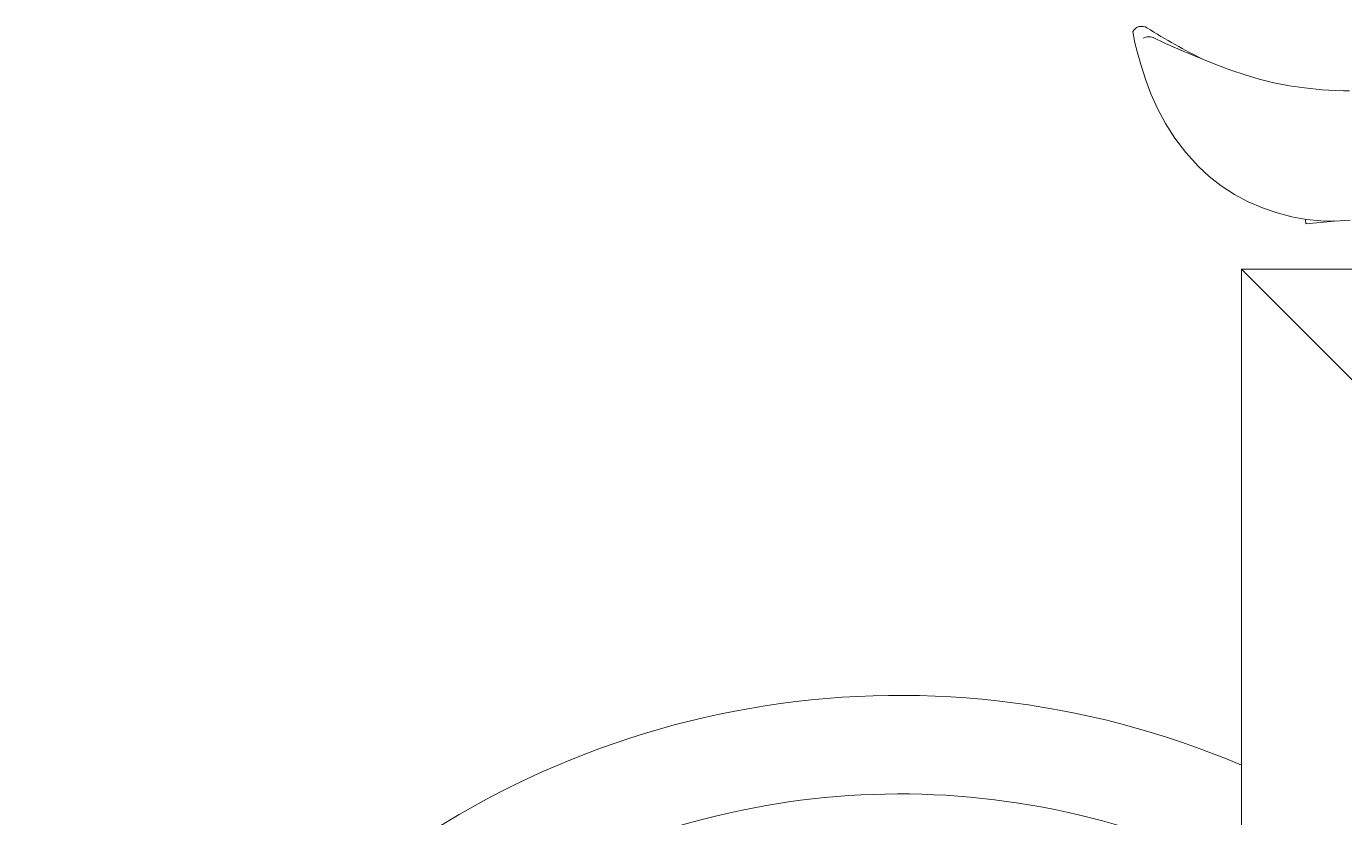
# Model space of a CAD drawing. Header units: inches. Extents: x -9 to 508, y -1 to 141.
# Drawn here: x -9.03 to 10.11, y 119.81 to 131.3 of the extents above; entities that cross this region are included whole.
import ezdxf

# ---------------------------------------------------------------- set-up
doc = ezdxf.new("R2010")
doc.units = ezdxf.units.IN
doc.layers.add('ZANO_R', color=7, linetype='Continuous', lineweight=0)

msp = doc.modelspace()

# ---------------------------------------------------------------- linework, layer by layer
at = {"layer": 'ZANO_R', "color": 253}
msp.add_line((9.54928, 128.43189), (9.95964, 128.47077), dxfattribs=at)
at = {"layer": 'ZANO_R'}
for p, q in [((8.61546, 127.77367), (8.61546, 96.27767)), ((8.61546, 127.77367), (40.11146, 127.77367)), ((8.6942, 127.69493), (10.50522, 125.88391))]:
    msp.add_line(p, q, dxfattribs=at)
at = {"layer": 'ZANO_R', "color": 253, "flags": 128}
for points in [[(10.19445, 128.48676), (9.9658, 128.47062), (9.76558, 128.47535), (9.55742, 128.49674), (9.34477, 128.53503), (9.13154, 128.59025), (8.91872, 128.66323), (8.71091, 128.75327), (8.5119, 128.85968), (8.32276, 128.98252), (8.14827, 129.11868), (7.99087, 129.26388), (7.80574, 129.46776), (7.64754, 129.67739), (7.51233, 129.89063), (7.39735, 130.10611), (7.30104, 130.32126), (7.22209, 130.53198), (7.15789, 130.73225), (7.10643, 130.91379), (7.06844, 131.06213), (7.05015, 131.14329), (7.04046, 131.19531), (7.03717, 131.22085), (7.03726, 131.22731)], [(10.18379, 130.36502), (10.09556, 130.36559), (9.98259, 130.36891), (9.78659, 130.38006), (9.53119, 130.40522), (9.31443, 130.43681), (9.08775, 130.48089), (8.8747, 130.53369), (8.67031, 130.59427), (8.46093, 130.66458), (8.24264, 130.74549), (8.01321, 130.83714), (7.77006, 130.9394), (7.51342, 131.05218), (7.3327, 131.13732)], [(9.54301, 128.49812), (9.5451, 128.47607), (9.54772, 128.44839), (9.5491, 128.43376), (9.54928, 128.43189)]]:
    msp.add_lwpolyline(points, dxfattribs=at)
at = {"layer": 'ZANO_R', "flags": 128}
for points in [[(8.61546, 127.77367), (8.61698, 127.77216), (8.62146, 127.76768), (8.62873, 127.7604), (8.63853, 127.75061), (8.65046, 127.73868), (8.66407, 127.72507), (8.67884, 127.71029), (8.6942, 127.69493)], [(8.6942, 127.69493), (8.68053, 127.70861), (8.66727, 127.72186), (8.65483, 127.7343), (8.64359, 127.74554), (8.63388, 127.75525), (8.62601, 127.76312), (8.62021, 127.76892), (8.61666, 127.77248), (8.61546, 127.77367)]]:
    msp.add_lwpolyline(points, dxfattribs=at)
at = {"layer": 'ZANO_R', "color": 253}
for centre, radius, start, end in [((7.16589, 131.15014), 0.15, 59.086511, 149.013817), ((7.26771, 130.99961), 0.15, 79.281925, 122.32041), ((12.52852, 139.72385), 9.96271, 237.958367, 243.425368), ((7.26771, 130.99961), 0.15, 64.800354, 79.281925), ((3.65027, 108.8997), 12.68108, 66.949447, 264.472875), ((3.65027, 108.8997), 11.24998, 63.809882, 180)]:
    msp.add_arc(centre, radius, start, end, dxfattribs=at)

doc.saveas('drawing.dxf')
